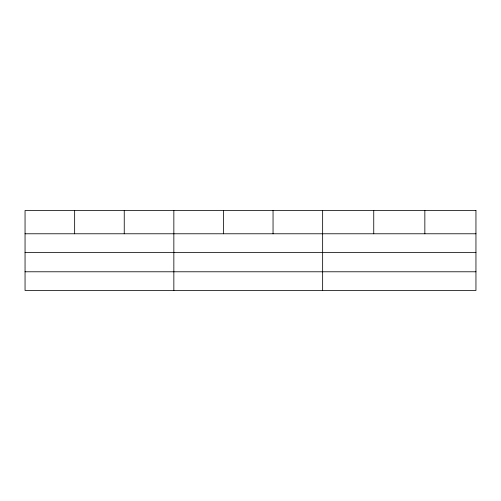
<?xml version="1.0" encoding="UTF-8"?>
<svg xmlns="http://www.w3.org/2000/svg" width="501" height="501" viewBox="0 0 501 501"><rect width="100%" height="100%" fill="white"/><g stroke="black" fill="none" stroke-linecap="round" stroke-linejoin="round"><path stroke-width="0.75" d="M25.05 233.779L475.95 233.779M25.05 252.491L475.95 252.491M25.05 271.78L475.95 271.78M424.848 210.508L424.848 233.779M373.746 210.508L373.746 233.779M322.644 210.508L322.644 290.492M273.045 210.508L273.045 233.779M223.446 210.508L223.446 233.779M173.847 210.508L173.847 290.492M124.248 210.508L124.248 233.779M74.649 210.508L74.649 233.779M475.95 210.508L25.05 210.508L25.05 290.492L475.95 290.492L475.95 210.508"/></g></svg>
